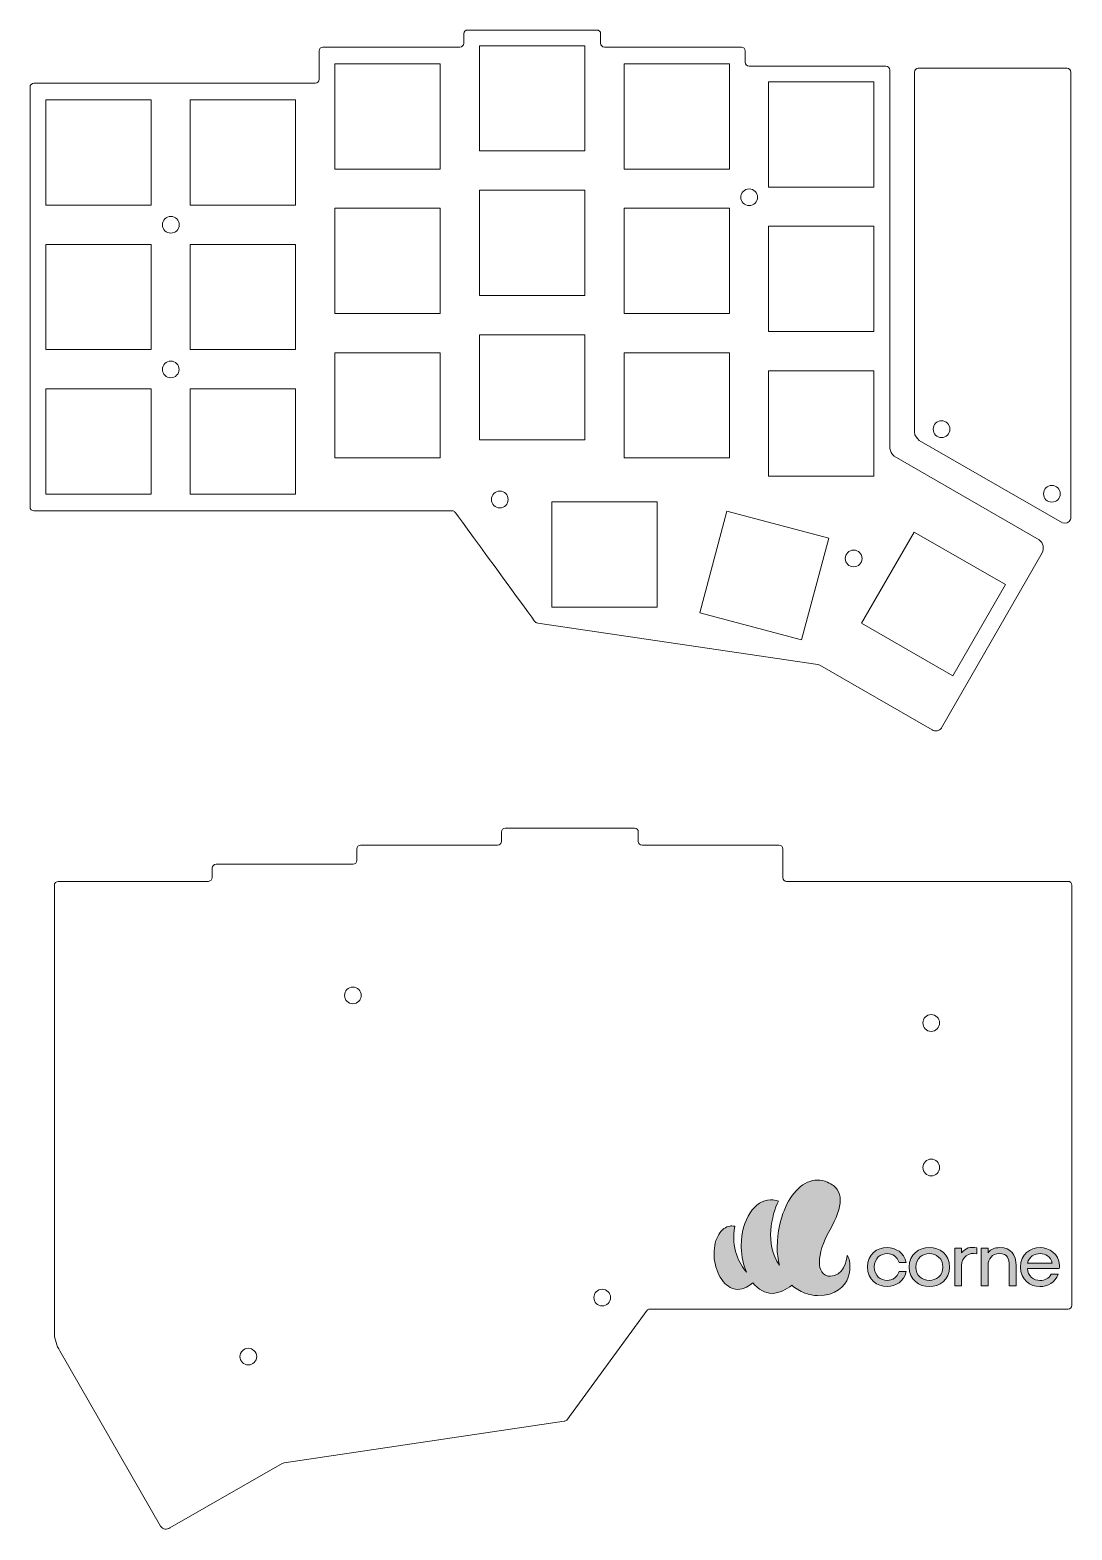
# Model space of a CAD drawing. Header units: inches. Extents: x -144 to 144, y -101 to 100.
# Drawn here: x 6.6 to 143.6, y -99.9 to 97.4 of the extents above; entities that cross this region are included whole.
import ezdxf

# ---------------------------------------------------------------- set-up
doc = ezdxf.new("R2010")
doc.units = ezdxf.units.IN
doc.header["$MEASUREMENT"] = 0
doc.layers.add('_U+5207_U+65AD_U+30D1_U+30B9', color=7, linetype='Continuous')
doc.layers.add('_U+5F6B_U+523B_U+30D1_U+30B9', color=7, linetype='Continuous')

# ---------------------------------------------------------------- blocks, each defined once
blk = doc.blocks.new('block 3')
at = {"layer": '_U+5F6B_U+523B_U+30D1_U+30B9', "true_color": 0xffffff}
h = blk.add_hatch(color=7, dxfattribs=at)
h.dxf.hatch_style = 2
edge = h.paths.add_edge_path()
edge.add_spline(control_points=[(121.76, -65.94), (121.52, -67.25), (120.4, -67.89), (119.28, -67.9), (117.99, -67.92), (116.69, -67.06), (116.69, -65.34), (116.69, -63.63), (117.97, -62.79), (119.26, -62.79), (120.39, -62.79), (121.52, -63.44), (121.76, -64.76), (121.76, -64.76), (120.84, -64.76), (120.84, -64.76), (120.62, -63.97), (119.95, -63.59), (119.27, -63.59), (118.44, -63.59), (117.59, -64.16), (117.59, -65.34), (117.59, -66.53), (118.43, -67.11), (119.28, -67.11), (119.96, -67.11), (120.62, -66.72), (120.84, -65.94), (120.84, -65.94), (121.76, -65.94), (121.76, -65.94)], knot_values=[0, 0, 0, 0, 1, 1, 1, 2, 2, 2, 3, 3, 3, 4, 4, 4, 5, 5, 5, 6, 6, 6, 7, 7, 7, 8, 8, 8, 9, 9, 9, 10, 10, 10, 10], degree=3, periodic=1)
h = blk.add_hatch(color=7, dxfattribs=at)
h.dxf.hatch_style = 2
edge = h.paths.add_edge_path()
edge.add_spline(control_points=[(124.81, -67.92), (123.48, -67.92), (122.16, -67.05), (122.16, -65.35), (122.16, -63.64), (123.49, -62.79), (124.84, -62.79), (126.17, -62.79), (127.49, -63.65), (127.49, -65.35), (127.49, -67.06), (126.16, -67.92), (124.81, -67.92)], knot_values=[0, 0, 0, 0, 1, 1, 1, 2, 2, 2, 3, 3, 3, 4, 4, 4, 4], degree=3, periodic=1)
edge = h.paths.add_edge_path()
edge.add_spline(control_points=[(124.81, -67.11), (125.71, -67.12), (126.6, -66.52), (126.6, -65.35), (126.6, -64.18), (125.72, -63.59), (124.84, -63.59), (123.94, -63.59), (123.05, -64.17), (123.05, -65.35), (123.05, -66.52), (123.93, -67.1), (124.81, -67.11)], knot_values=[0, 0, 0, 0, 1, 1, 1, 2, 2, 2, 3, 3, 3, 4, 4, 4, 4], degree=3, periodic=1)
h = blk.add_hatch(color=7, dxfattribs=at)
h.dxf.hatch_style = 2
edge = h.paths.add_edge_path()
edge.add_spline(control_points=[(129.07, -62.88), (129.07, -62.88), (129.07, -63.48), (129.07, -63.48), (129.55, -62.82), (130.27, -62.66), (131.06, -62.84), (131.06, -62.84), (131.06, -63.63), (131.06, -63.63), (130.04, -63.33), (129.07, -64.07), (129.07, -65.14), (129.07, -65.14), (129.07, -67.82), (129.07, -67.82), (129.07, -67.82), (128.18, -67.82), (128.18, -67.82), (128.18, -67.82), (128.18, -62.88), (128.18, -62.88), (128.18, -62.88), (129.07, -62.88), (129.07, -62.88)], knot_values=[0, 0, 0, 0, 1, 1, 1, 2, 2, 2, 3, 3, 3, 4, 4, 4, 5, 5, 5, 6, 6, 6, 7, 7, 7, 8, 8, 8, 8], degree=3, periodic=1)
h = blk.add_hatch(color=7, dxfattribs=at)
h.dxf.hatch_style = 2
edge = h.paths.add_edge_path()
edge.add_spline(control_points=[(132.55, -62.87), (132.55, -62.87), (132.55, -63.48), (132.55, -63.48), (132.92, -62.95), (133.44, -62.8), (134.07, -62.8), (135.58, -62.8), (136.22, -63.74), (136.22, -65.16), (136.22, -65.16), (136.22, -67.82), (136.22, -67.82), (136.22, -67.82), (135.33, -67.82), (135.33, -67.82), (135.33, -67.82), (135.33, -65.17), (135.33, -65.17), (135.33, -64.24), (135.09, -63.61), (134.04, -63.59), (133.08, -63.58), (132.55, -64.26), (132.55, -65.13), (132.55, -65.13), (132.55, -67.82), (132.55, -67.82), (132.55, -67.82), (131.65, -67.82), (131.65, -67.82), (131.65, -67.82), (131.65, -62.87), (131.65, -62.87), (131.65, -62.87), (132.55, -62.87), (132.55, -62.87)], knot_values=[0, 0, 0, 0, 1, 1, 1, 2, 2, 2, 3, 3, 3, 4, 4, 4, 5, 5, 5, 6, 6, 6, 7, 7, 7, 8, 8, 8, 9, 9, 9, 10, 10, 10, 11, 11, 11, 12, 12, 12, 12], degree=3, periodic=1)
h = blk.add_hatch(color=7, dxfattribs=at)
h.dxf.hatch_style = 2
edge = h.paths.add_edge_path()
edge.add_spline(control_points=[(141.9, -65.56), (141.9, -65.56), (137.71, -65.56), (137.71, -65.56), (137.71, -66.53), (138.63, -67.12), (139.37, -67.12), (139.99, -67.12), (140.55, -66.85), (140.85, -66.3), (140.85, -66.3), (141.77, -66.3), (141.77, -66.3), (141.4, -67.38), (140.38, -67.92), (139.36, -67.92), (138.09, -67.92), (136.81, -67.05), (136.81, -65.35), (136.81, -63.65), (138.07, -62.8), (139.38, -62.8), (140.61, -62.8), (141.81, -63.58), (141.92, -65.13), (141.93, -65.28), (141.92, -65.44), (141.9, -65.56)], knot_values=[0, 0, 0, 0, 1, 1, 1, 2, 2, 2, 3, 3, 3, 4, 4, 4, 5, 5, 5, 6, 6, 6, 7, 7, 7, 8, 8, 8, 9, 9, 9, 9], degree=3, periodic=1)
edge = h.paths.add_edge_path()
edge.add_spline(control_points=[(140.97, -64.82), (140.8, -63.93), (140.09, -63.59), (139.38, -63.59), (138.66, -63.59), (137.93, -63.94), (137.74, -64.82), (137.74, -64.82), (140.97, -64.82), (140.97, -64.82)], knot_values=[0, 0, 0, 0, 1, 1, 1, 2, 2, 2, 3, 3, 3, 3], degree=3, periodic=1)
at = {"layer": '_U+5F6B_U+523B_U+30D1_U+30B9', "lineweight": 0}
for points, knots in [([(121.76, -65.94), (121.52, -67.25), (120.4, -67.89), (119.28, -67.9), (117.99, -67.92), (116.69, -67.06), (116.69, -65.34), (116.69, -63.63), (117.97, -62.79), (119.26, -62.79), (120.39, -62.79), (121.52, -63.44), (121.76, -64.76), (121.76, -64.76), (120.84, -64.76), (120.84, -64.76), (120.62, -63.97), (119.95, -63.59), (119.27, -63.59), (118.44, -63.59), (117.59, -64.16), (117.59, -65.34), (117.59, -66.53), (118.43, -67.11), (119.28, -67.11), (119.96, -67.11), (120.62, -66.72), (120.84, -65.94), (120.84, -65.94), (121.76, -65.94), (121.76, -65.94)], [0, 0, 0, 0, 1, 1, 1, 2, 2, 2, 3, 3, 3, 4, 4, 4, 5, 5, 5, 6, 6, 6, 7, 7, 7, 8, 8, 8, 9, 9, 9, 10, 10, 10, 10]), ([(124.81, -67.92), (123.48, -67.92), (122.16, -67.05), (122.16, -65.35), (122.16, -63.64), (123.49, -62.79), (124.84, -62.79), (126.17, -62.79), (127.49, -63.65), (127.49, -65.35), (127.49, -67.06), (126.16, -67.92), (124.81, -67.92)], [0, 0, 0, 0, 1, 1, 1, 2, 2, 2, 3, 3, 3, 4, 4, 4, 4]), ([(129.07, -62.88), (129.07, -62.88), (129.07, -63.48), (129.07, -63.48), (129.55, -62.82), (130.27, -62.66), (131.06, -62.84), (131.06, -62.84), (131.06, -63.63), (131.06, -63.63), (130.04, -63.33), (129.07, -64.07), (129.07, -65.14), (129.07, -65.14), (129.07, -67.82), (129.07, -67.82), (129.07, -67.82), (128.18, -67.82), (128.18, -67.82), (128.18, -67.82), (128.18, -62.88), (128.18, -62.88), (128.18, -62.88), (129.07, -62.88), (129.07, -62.88)], [0, 0, 0, 0, 1, 1, 1, 2, 2, 2, 3, 3, 3, 4, 4, 4, 5, 5, 5, 6, 6, 6, 7, 7, 7, 8, 8, 8, 8]), ([(132.55, -62.87), (132.55, -62.87), (132.55, -63.48), (132.55, -63.48), (132.92, -62.95), (133.44, -62.8), (134.07, -62.8), (135.58, -62.8), (136.22, -63.74), (136.22, -65.16), (136.22, -65.16), (136.22, -67.82), (136.22, -67.82), (136.22, -67.82), (135.33, -67.82), (135.33, -67.82), (135.33, -67.82), (135.33, -65.17), (135.33, -65.17), (135.33, -64.24), (135.09, -63.61), (134.04, -63.59), (133.08, -63.58), (132.55, -64.26), (132.55, -65.13), (132.55, -65.13), (132.55, -67.82), (132.55, -67.82), (132.55, -67.82), (131.65, -67.82), (131.65, -67.82), (131.65, -67.82), (131.65, -62.87), (131.65, -62.87), (131.65, -62.87), (132.55, -62.87), (132.55, -62.87)], [0, 0, 0, 0, 1, 1, 1, 2, 2, 2, 3, 3, 3, 4, 4, 4, 5, 5, 5, 6, 6, 6, 7, 7, 7, 8, 8, 8, 9, 9, 9, 10, 10, 10, 11, 11, 11, 12, 12, 12, 12]), ([(141.9, -65.56), (141.9, -65.56), (137.71, -65.56), (137.71, -65.56), (137.71, -66.53), (138.63, -67.12), (139.37, -67.12), (139.99, -67.12), (140.55, -66.85), (140.85, -66.3), (140.85, -66.3), (141.77, -66.3), (141.77, -66.3), (141.4, -67.38), (140.38, -67.92), (139.36, -67.92), (138.09, -67.92), (136.81, -67.05), (136.81, -65.35), (136.81, -63.65), (138.07, -62.8), (139.38, -62.8), (140.61, -62.8), (141.81, -63.58), (141.92, -65.13), (141.93, -65.28), (141.92, -65.44), (141.9, -65.56)], [0, 0, 0, 0, 1, 1, 1, 2, 2, 2, 3, 3, 3, 4, 4, 4, 5, 5, 5, 6, 6, 6, 7, 7, 7, 8, 8, 8, 9, 9, 9, 9]), ([(124.81, -67.11), (125.71, -67.12), (126.6, -66.52), (126.6, -65.35), (126.6, -64.18), (125.72, -63.59), (124.84, -63.59), (123.94, -63.59), (123.05, -64.17), (123.05, -65.35), (123.05, -66.52), (123.93, -67.1), (124.81, -67.11)], [0, 0, 0, 0, 1, 1, 1, 2, 2, 2, 3, 3, 3, 4, 4, 4, 4]), ([(140.97, -64.82), (140.8, -63.93), (140.09, -63.59), (139.38, -63.59), (138.66, -63.59), (137.93, -63.94), (137.74, -64.82), (137.74, -64.82), (140.97, -64.82), (140.97, -64.82)], [0, 0, 0, 0, 1, 1, 1, 2, 2, 2, 3, 3, 3, 3])]:
    blk.add_open_spline(points, degree=3, knots=knots, dxfattribs=at)
blk = doc.blocks.new('block 11')
at = {"layer": '_U+5207_U+65AD_U+30D1_U+30B9', "color": 1, "lineweight": 9, "true_color": 0xff0000}
blk.add_open_spline([(62.47, 33.95), (62.38, 34.04), (62.25, 34.1), (62.12, 34.1), (62.12, 34.1), (26.11, 34.1), (26.11, 34.1), (26.11, 34.1), (24.11, 34.1), (24.11, 34.1), (24.11, 34.1), (7.11, 34.1), (7.11, 34.1), (6.84, 34.1), (6.61, 34.32), (6.61, 34.6), (6.61, 34.6), (6.61, 89.85), (6.61, 89.85), (6.61, 90.13), (6.84, 90.35), (7.11, 90.35), (7.11, 90.35), (24.11, 90.35), (24.11, 90.35), (24.11, 90.35), (26.11, 90.35), (26.11, 90.35), (26.11, 90.35), (44.11, 90.35), (44.11, 90.35), (44.39, 90.35), (44.61, 90.58), (44.61, 90.85), (44.61, 90.85), (44.61, 94.6), (44.61, 94.6), (44.61, 94.88), (44.84, 95.1), (45.11, 95.1), (45.11, 95.1), (63.12, 95.1), (63.12, 95.1), (63.39, 95.1), (63.62, 95.33), (63.62, 95.6), (63.62, 95.6), (63.62, 96.85), (63.62, 96.85), (63.62, 97.13), (63.84, 97.35), (64.12, 97.35), (64.12, 97.35), (81.12, 97.35), (81.12, 97.35), (81.39, 97.35), (81.62, 97.13), (81.62, 96.85), (81.62, 96.85), (81.62, 95.6), (81.62, 95.6), (81.62, 95.33), (81.84, 95.1), (82.12, 95.1), (82.12, 95.1), (100.12, 95.1), (100.12, 95.1), (100.39, 95.1), (100.62, 94.88), (100.62, 94.6), (100.62, 94.6), (100.62, 93.1), (100.62, 93.1), (100.62, 92.83), (100.84, 92.6), (101.12, 92.6), (101.12, 92.6), (119.12, 92.6), (119.12, 92.6), (119.4, 92.6), (119.62, 92.38), (119.62, 92.1), (119.62, 92.1), (119.62, 90.87), (119.62, 90.87), (119.62, 90.87), (119.62, 74.61), (119.62, 74.61), (119.62, 74.61), (119.62, 42.31), (119.62, 42.31), (119.7, 41.93), (119.9, 41.58), (120.2, 41.32), (120.2, 41.32), (139.27, 30.29), (139.27, 30.29), (139.8, 29.89), (139.96, 29.17), (139.66, 28.59), (139.66, 28.59), (126.42, 5.55), (126.42, 5.55), (126.42, 5.54), (126.41, 5.53), (126.41, 5.52), (126.13, 5.13), (125.58, 5.04), (125.19, 5.32), (125.19, 5.32), (110.44, 13.8), (110.44, 13.8), (110.35, 13.84), (110.26, 13.86), (110.16, 13.88), (110.16, 13.88), (73.37, 19.35), (73.37, 19.35), (73.24, 19.36), (73.12, 19.41), (73.02, 19.5), (73.02, 19.5), (62.47, 33.96), (62.47, 33.95)], degree=3, knots=[0, 0, 0, 0, 1, 1, 1, 2, 2, 2, 3, 3, 3, 4, 4, 4, 5, 5, 5, 6, 6, 6, 7, 7, 7, 8, 8, 8, 9, 9, 9, 10, 10, 10, 11, 11, 11, 12, 12, 12, 13, 13, 13, 14, 14, 14, 15, 15, 15, 16, 16, 16, 17, 17, 17, 18, 18, 18, 19, 19, 19, 20, 20, 20, 21, 21, 21, 22, 22, 22, 23, 23, 23, 24, 24, 24, 25, 25, 25, 26, 26, 26, 27, 27, 27, 28, 28, 28, 29, 29, 29, 30, 30, 30, 31, 31, 31, 32, 32, 32, 33, 33, 33, 34, 34, 34, 35, 35, 35, 36, 36, 36, 37, 37, 37, 38, 38, 38, 39, 39, 39, 40, 40, 40, 41, 41, 41, 41], dxfattribs=at)
blk = doc.blocks.new('block 12')
at = {"layer": '_U+5207_U+65AD_U+30D1_U+30B9', "color": 1, "lineweight": 9, "true_color": 0xff0000}
blk.add_open_spline([(100.04, 75.35), (100.04, 75.96), (100.53, 76.45), (101.14, 76.45), (101.75, 76.45), (102.24, 75.96), (102.24, 75.35), (102.24, 74.74), (101.75, 74.25), (101.14, 74.25), (100.53, 74.25), (100.04, 74.74), (100.04, 75.35), (100.04, 75.35), (100.04, 75.35), (100.04, 75.35)], degree=3, knots=[0, 0, 0, 0, 1, 1, 1, 2, 2, 2, 3, 3, 3, 4, 4, 4, 5, 5, 5, 5], dxfattribs=at)
blk = doc.blocks.new('block 13')
at = {"layer": '_U+5207_U+65AD_U+30D1_U+30B9', "color": 1, "lineweight": 9, "true_color": 0xff0000}
blk.add_open_spline([(24.02, 71.73), (24.02, 72.34), (24.51, 72.83), (25.12, 72.83), (25.72, 72.83), (26.22, 72.34), (26.22, 71.73), (26.22, 71.12), (25.72, 70.63), (25.12, 70.63), (24.51, 70.63), (24.02, 71.12), (24.02, 71.73), (24.02, 71.73), (24.02, 71.73), (24.02, 71.73)], degree=3, knots=[0, 0, 0, 0, 1, 1, 1, 2, 2, 2, 3, 3, 3, 4, 4, 4, 5, 5, 5, 5], dxfattribs=at)
blk = doc.blocks.new('block 14')
at = {"layer": '_U+5207_U+65AD_U+30D1_U+30B9', "color": 1, "lineweight": 9, "true_color": 0xff0000}
blk.add_open_spline([(24.01, 52.71), (24.01, 53.32), (24.5, 53.81), (25.11, 53.81), (25.71, 53.81), (26.21, 53.32), (26.21, 52.71), (26.21, 52.11), (25.71, 51.61), (25.11, 51.61), (24.5, 51.61), (24.01, 52.11), (24.01, 52.71), (24.01, 52.71), (24.01, 52.71), (24.01, 52.71)], degree=3, knots=[0, 0, 0, 0, 1, 1, 1, 2, 2, 2, 3, 3, 3, 4, 4, 4, 5, 5, 5, 5], dxfattribs=at)
blk = doc.blocks.new('block 15')
at = {"layer": '_U+5207_U+65AD_U+30D1_U+30B9', "color": 1, "lineweight": 9, "true_color": 0xff0000}
blk.add_open_spline([(113.78, 27.85), (113.78, 28.46), (114.27, 28.95), (114.88, 28.95), (115.49, 28.95), (115.98, 28.46), (115.98, 27.85), (115.98, 27.24), (115.49, 26.75), (114.88, 26.75), (114.27, 26.75), (113.78, 27.24), (113.78, 27.85), (113.78, 27.85), (113.78, 27.85), (113.78, 27.85)], degree=3, knots=[0, 0, 0, 0, 1, 1, 1, 2, 2, 2, 3, 3, 3, 4, 4, 4, 5, 5, 5, 5], dxfattribs=at)
blk = doc.blocks.new('block 16')
at = {"layer": '_U+5207_U+65AD_U+30D1_U+30B9', "color": 1, "lineweight": 9, "true_color": 0xff0000}
blk.add_open_spline([(67.26, 35.6), (67.26, 36.21), (67.75, 36.7), (68.36, 36.7), (68.97, 36.7), (69.46, 36.21), (69.46, 35.6), (69.46, 35), (68.97, 34.5), (68.36, 34.5), (67.75, 34.5), (67.26, 35), (67.26, 35.6), (67.26, 35.6), (67.26, 35.6), (67.26, 35.6)], degree=3, knots=[0, 0, 0, 0, 1, 1, 1, 2, 2, 2, 3, 3, 3, 4, 4, 4, 5, 5, 5, 5], dxfattribs=at)
blk = doc.blocks.new('block 17')
at = {"layer": '_U+5207_U+65AD_U+30D1_U+30B9', "color": 1, "lineweight": 9, "true_color": 0xff0000}
blk.add_lwpolyline([(8.68, 88.16), (8.68, 74.31), (22.53, 74.31), (22.53, 88.16), (8.68, 88.16)], dxfattribs=at)
blk = doc.blocks.new('block 18')
at = {"layer": '_U+5207_U+65AD_U+30D1_U+30B9', "color": 1, "lineweight": 9, "true_color": 0xff0000}
blk.add_lwpolyline([(8.68, 69.16), (8.68, 55.31), (22.53, 55.31), (22.53, 69.16), (8.68, 69.16)], dxfattribs=at)
blk = doc.blocks.new('block 19')
at = {"layer": '_U+5207_U+65AD_U+30D1_U+30B9', "color": 1, "lineweight": 9, "true_color": 0xff0000}
blk.add_lwpolyline([(8.68, 50.16), (8.68, 36.31), (22.53, 36.31), (22.53, 50.16), (8.68, 50.16)], dxfattribs=at)
blk = doc.blocks.new('block 20')
at = {"layer": '_U+5207_U+65AD_U+30D1_U+30B9', "color": 1, "lineweight": 9, "true_color": 0xff0000}
blk.add_lwpolyline([(27.68, 88.16), (27.68, 74.31), (41.53, 74.31), (41.53, 88.16), (27.68, 88.16)], dxfattribs=at)
blk = doc.blocks.new('block 21')
at = {"layer": '_U+5207_U+65AD_U+30D1_U+30B9', "color": 1, "lineweight": 9, "true_color": 0xff0000}
blk.add_lwpolyline([(27.68, 69.16), (27.68, 55.31), (41.53, 55.31), (41.53, 69.16), (27.68, 69.16)], dxfattribs=at)
blk = doc.blocks.new('block 22')
at = {"layer": '_U+5207_U+65AD_U+30D1_U+30B9', "color": 1, "lineweight": 9, "true_color": 0xff0000}
blk.add_lwpolyline([(27.68, 50.16), (27.68, 36.31), (41.53, 36.31), (41.53, 50.16), (27.68, 50.16)], dxfattribs=at)
blk = doc.blocks.new('block 23')
at = {"layer": '_U+5207_U+65AD_U+30D1_U+30B9', "color": 1, "lineweight": 9, "true_color": 0xff0000}
blk.add_lwpolyline([(46.68, 92.91), (46.68, 79.06), (60.54, 79.06), (60.54, 92.91), (46.68, 92.91)], dxfattribs=at)
blk = doc.blocks.new('block 24')
at = {"layer": '_U+5207_U+65AD_U+30D1_U+30B9', "color": 1, "lineweight": 9, "true_color": 0xff0000}
blk.add_lwpolyline([(46.68, 73.91), (46.68, 60.06), (60.54, 60.06), (60.54, 73.91), (46.68, 73.91)], dxfattribs=at)
blk = doc.blocks.new('block 25')
at = {"layer": '_U+5207_U+65AD_U+30D1_U+30B9', "color": 1, "lineweight": 9, "true_color": 0xff0000}
blk.add_lwpolyline([(46.68, 54.91), (46.68, 41.06), (60.54, 41.06), (60.54, 54.91), (46.68, 54.91)], dxfattribs=at)
blk = doc.blocks.new('block 26')
at = {"layer": '_U+5207_U+65AD_U+30D1_U+30B9', "color": 1, "lineweight": 9, "true_color": 0xff0000}
blk.add_lwpolyline([(65.69, 95.29), (65.69, 81.44), (79.54, 81.44), (79.54, 95.29), (65.69, 95.29)], dxfattribs=at)
blk = doc.blocks.new('block 27')
at = {"layer": '_U+5207_U+65AD_U+30D1_U+30B9', "color": 1, "lineweight": 9, "true_color": 0xff0000}
blk.add_lwpolyline([(65.69, 76.29), (65.69, 62.43), (79.54, 62.43), (79.54, 76.29), (65.69, 76.29)], dxfattribs=at)
blk = doc.blocks.new('block 28')
at = {"layer": '_U+5207_U+65AD_U+30D1_U+30B9', "color": 1, "lineweight": 9, "true_color": 0xff0000}
blk.add_lwpolyline([(65.69, 57.28), (65.69, 43.43), (79.54, 43.43), (79.54, 57.28), (65.69, 57.28)], dxfattribs=at)
blk = doc.blocks.new('block 29')
at = {"layer": '_U+5207_U+65AD_U+30D1_U+30B9', "color": 1, "lineweight": 9, "true_color": 0xff0000}
blk.add_lwpolyline([(84.69, 92.91), (84.69, 79.06), (98.54, 79.06), (98.54, 92.91), (84.69, 92.91)], dxfattribs=at)
blk = doc.blocks.new('block 30')
at = {"layer": '_U+5207_U+65AD_U+30D1_U+30B9', "color": 1, "lineweight": 9, "true_color": 0xff0000}
blk.add_lwpolyline([(84.69, 73.91), (84.69, 60.06), (98.54, 60.06), (98.54, 73.91), (84.69, 73.91)], dxfattribs=at)
blk = doc.blocks.new('block 31')
at = {"layer": '_U+5207_U+65AD_U+30D1_U+30B9', "color": 1, "lineweight": 9, "true_color": 0xff0000}
blk.add_lwpolyline([(84.69, 54.91), (84.69, 41.06), (98.54, 41.06), (98.54, 54.91), (84.69, 54.91)], dxfattribs=at)
blk = doc.blocks.new('block 32')
at = {"layer": '_U+5207_U+65AD_U+30D1_U+30B9', "color": 1, "lineweight": 9, "true_color": 0xff0000}
blk.add_lwpolyline([(103.69, 90.54), (103.69, 76.69), (117.54, 76.69), (117.54, 90.54), (103.69, 90.54)], dxfattribs=at)
blk = doc.blocks.new('block 33')
at = {"layer": '_U+5207_U+65AD_U+30D1_U+30B9', "color": 1, "lineweight": 9, "true_color": 0xff0000}
blk.add_lwpolyline([(103.69, 71.53), (103.69, 57.68), (117.54, 57.68), (117.54, 71.53), (103.69, 71.53)], dxfattribs=at)
blk = doc.blocks.new('block 34')
at = {"layer": '_U+5207_U+65AD_U+30D1_U+30B9', "color": 1, "lineweight": 9, "true_color": 0xff0000}
blk.add_lwpolyline([(103.69, 52.53), (103.69, 38.68), (117.54, 38.68), (117.54, 52.53), (103.69, 52.53)], dxfattribs=at)
blk = doc.blocks.new('block 35')
at = {"layer": '_U+5207_U+65AD_U+30D1_U+30B9', "color": 1, "lineweight": 9, "true_color": 0xff0000}
blk.add_lwpolyline([(75.19, 35.28), (75.19, 21.43), (89.04, 21.43), (89.04, 35.28), (75.19, 35.28)], dxfattribs=at)
blk = doc.blocks.new('block 36')
at = {"layer": '_U+5207_U+65AD_U+30D1_U+30B9', "color": 1, "lineweight": 9, "true_color": 0xff0000}
blk.add_lwpolyline([(98.22, 34.08), (94.64, 20.7), (108.03, 17.13), (111.6, 30.51), (98.22, 34.08)], dxfattribs=at)
blk = doc.blocks.new('block 37')
at = {"layer": '_U+5207_U+65AD_U+30D1_U+30B9', "color": 1, "lineweight": 9, "true_color": 0xff0000}
blk.add_lwpolyline([(122.83, 31.32), (115.91, 19.32), (127.91, 12.4), (134.83, 24.4), (122.83, 31.32)], dxfattribs=at)
blk = doc.blocks.new('block 10')
at = {"layer": '_U+5207_U+65AD_U+30D1_U+30B9'}
for name in ['block 11', 'block 26', 'block 23', 'block 29', 'block 32', 'block 17', 'block 20', 'block 27', 'block 12', 'block 24', 'block 30', 'block 13', 'block 33', 'block 18', 'block 21', 'block 28', 'block 14', 'block 25', 'block 31', 'block 34', 'block 19', 'block 22', 'block 16', 'block 35', 'block 36', 'block 37', 'block 15']:
    blk.add_blockref(name, (0, 0), dxfattribs=at)
blk = doc.blocks.new('block 38')
at = {"layer": '_U+5207_U+65AD_U+30D1_U+30B9', "color": 1, "lineweight": 9, "true_color": 0xff0000}
blk.add_open_spline([(87.72, -71.02), (87.81, -70.93), (87.94, -70.88), (88.07, -70.88), (88.07, -70.88), (124.07, -70.88), (124.07, -70.88), (124.07, -70.88), (126.07, -70.88), (126.07, -70.88), (126.07, -70.88), (143.07, -70.88), (143.07, -70.88), (143.35, -70.88), (143.57, -70.65), (143.57, -70.38), (143.57, -70.38), (143.57, -15.12), (143.57, -15.12), (143.57, -14.85), (143.35, -14.62), (143.07, -14.62), (143.07, -14.62), (126.07, -14.62), (126.07, -14.62), (126.07, -14.62), (124.07, -14.62), (124.07, -14.62), (124.07, -14.62), (106.07, -14.62), (106.07, -14.62), (105.8, -14.62), (105.57, -14.4), (105.57, -14.12), (105.57, -14.12), (105.57, -10.37), (105.57, -10.37), (105.57, -10.09), (105.35, -9.87), (105.07, -9.87), (105.07, -9.87), (87.07, -9.87), (87.07, -9.87), (86.79, -9.87), (86.57, -9.65), (86.57, -9.37), (86.57, -9.37), (86.57, -8.12), (86.57, -8.12), (86.57, -7.84), (86.35, -7.62), (86.07, -7.62), (86.07, -7.62), (69.07, -7.62), (69.07, -7.62), (68.79, -7.62), (68.57, -7.84), (68.57, -8.12), (68.57, -8.12), (68.57, -9.37), (68.57, -9.37), (68.57, -9.65), (68.34, -9.87), (68.07, -9.87), (68.07, -9.87), (50.07, -9.87), (50.07, -9.87), (49.79, -9.87), (49.57, -10.09), (49.57, -10.37), (49.57, -10.37), (49.57, -11.87), (49.57, -11.87), (49.57, -12.15), (49.34, -12.37), (49.07, -12.37), (49.07, -12.37), (31.07, -12.37), (31.07, -12.37), (30.79, -12.37), (30.57, -12.6), (30.57, -12.87), (30.57, -12.87), (30.57, -14.11), (30.57, -14.11), (30.54, -14.37), (30.33, -14.59), (30.07, -14.63), (30.07, -14.63), (10.31, -14.63), (10.31, -14.63), (10.04, -14.63), (9.81, -14.85), (9.81, -15.13), (9.81, -15.13), (9.81, -74.09), (9.81, -74.09), (9.86, -74.9), (10.1, -75.69), (10.53, -76.39), (10.53, -76.39), (23.77, -99.43), (23.77, -99.43), (23.77, -99.43), (23.78, -99.44), (23.78, -99.45), (24.06, -99.84), (24.6, -99.94), (25, -99.66), (25, -99.66), (39.75, -91.17), (39.75, -91.17), (39.84, -91.14), (39.93, -91.11), (40.03, -91.1), (40.03, -91.1), (76.82, -85.63), (76.82, -85.63), (76.95, -85.61), (77.07, -85.56), (77.17, -85.48), (77.17, -85.48), (87.72, -71.02), (87.72, -71.02)], degree=3, knots=[0, 0, 0, 0, 1, 1, 1, 2, 2, 2, 3, 3, 3, 4, 4, 4, 5, 5, 5, 6, 6, 6, 7, 7, 7, 8, 8, 8, 9, 9, 9, 10, 10, 10, 11, 11, 11, 12, 12, 12, 13, 13, 13, 14, 14, 14, 15, 15, 15, 16, 16, 16, 17, 17, 17, 18, 18, 18, 19, 19, 19, 20, 20, 20, 21, 21, 21, 22, 22, 22, 23, 23, 23, 24, 24, 24, 25, 25, 25, 26, 26, 26, 27, 27, 27, 28, 28, 28, 29, 29, 29, 30, 30, 30, 31, 31, 31, 32, 32, 32, 33, 33, 33, 34, 34, 34, 35, 35, 35, 36, 36, 36, 37, 37, 37, 38, 38, 38, 39, 39, 39, 40, 40, 40, 41, 41, 41, 41], dxfattribs=at)
blk = doc.blocks.new('block 39')
at = {"layer": '_U+5207_U+65AD_U+30D1_U+30B9', "color": 1, "lineweight": 9, "true_color": 0xff0000}
blk.add_open_spline([(82.93, -69.37), (82.93, -68.76), (82.43, -68.27), (81.83, -68.27), (81.22, -68.27), (80.73, -68.76), (80.73, -69.37), (80.73, -69.98), (81.22, -70.47), (81.83, -70.47), (82.43, -70.47), (82.93, -69.98), (82.93, -69.37), (82.93, -69.37), (82.93, -69.37), (82.93, -69.37)], degree=3, knots=[0, 0, 0, 0, 1, 1, 1, 2, 2, 2, 3, 3, 3, 4, 4, 4, 5, 5, 5, 5], dxfattribs=at)
blk = doc.blocks.new('block 40')
at = {"layer": '_U+5207_U+65AD_U+30D1_U+30B9', "color": 1, "lineweight": 9, "true_color": 0xff0000}
blk.add_open_spline([(50.15, -29.62), (50.15, -29.02), (49.66, -28.52), (49.05, -28.52), (48.44, -28.52), (47.95, -29.02), (47.95, -29.62), (47.95, -30.23), (48.44, -30.72), (49.05, -30.72), (49.66, -30.72), (50.15, -30.23), (50.15, -29.62), (50.15, -29.62), (50.15, -29.62), (50.15, -29.62)], degree=3, knots=[0, 0, 0, 0, 1, 1, 1, 2, 2, 2, 3, 3, 3, 4, 4, 4, 5, 5, 5, 5], dxfattribs=at)
blk = doc.blocks.new('block 41')
at = {"layer": '_U+5207_U+65AD_U+30D1_U+30B9', "color": 1, "lineweight": 9, "true_color": 0xff0000}
blk.add_open_spline([(126.17, -33.25), (126.17, -32.64), (125.68, -32.15), (125.07, -32.15), (124.46, -32.15), (123.97, -32.64), (123.97, -33.25), (123.97, -33.85), (124.46, -34.35), (125.07, -34.35), (125.68, -34.35), (126.17, -33.85), (126.17, -33.25), (126.17, -33.25), (126.17, -33.25), (126.17, -33.25)], degree=3, knots=[0, 0, 0, 0, 1, 1, 1, 2, 2, 2, 3, 3, 3, 4, 4, 4, 5, 5, 5, 5], dxfattribs=at)
blk = doc.blocks.new('block 42')
at = {"layer": '_U+5207_U+65AD_U+30D1_U+30B9', "color": 1, "lineweight": 9, "true_color": 0xff0000}
blk.add_open_spline([(126.18, -52.26), (126.18, -51.65), (125.69, -51.16), (125.08, -51.16), (124.47, -51.16), (123.98, -51.65), (123.98, -52.26), (123.98, -52.87), (124.47, -53.36), (125.08, -53.36), (125.69, -53.36), (126.18, -52.87), (126.18, -52.26), (126.18, -52.26), (126.18, -52.26), (126.18, -52.26)], degree=3, knots=[0, 0, 0, 0, 1, 1, 1, 2, 2, 2, 3, 3, 3, 4, 4, 4, 5, 5, 5, 5], dxfattribs=at)
blk = doc.blocks.new('block 43')
at = {"layer": '_U+5207_U+65AD_U+30D1_U+30B9', "color": 1, "lineweight": 9, "true_color": 0xff0000}
blk.add_open_spline([(36.41, -77.13), (36.41, -76.52), (35.91, -76.03), (35.31, -76.03), (34.7, -76.03), (34.21, -76.52), (34.21, -77.13), (34.21, -77.73), (34.7, -78.23), (35.31, -78.23), (35.91, -78.23), (36.41, -77.73), (36.41, -77.13), (36.41, -77.13), (36.41, -77.13), (36.41, -77.13)], degree=3, knots=[0, 0, 0, 0, 1, 1, 1, 2, 2, 2, 3, 3, 3, 4, 4, 4, 5, 5, 5, 5], dxfattribs=at)
blk = doc.blocks.new('block 73')
at = {"layer": '_U+5207_U+65AD_U+30D1_U+30B9', "color": 1, "lineweight": 9, "true_color": 0xff0000}
blk.add_open_spline([(122.86, 91.82), (122.86, 91.82), (122.86, 44.46), (122.86, 44.46), (122.92, 43.94), (123.15, 43.68), (123.5, 43.38), (123.5, 43.38), (142.33, 32.53), (142.33, 32.53), (142.74, 32.36), (143.21, 32.55), (143.38, 32.95), (143.4, 33.01), (143.42, 33.07), (143.43, 33.14), (143.43, 33.14), (143.43, 91.81), (143.43, 91.81), (143.43, 92.09), (143.2, 92.31), (142.93, 92.31), (142.93, 92.31), (123.36, 92.32), (123.36, 92.32), (123.08, 92.32), (122.86, 92.1), (122.86, 91.82)], degree=3, knots=[0, 0, 0, 0, 1, 1, 1, 2, 2, 2, 3, 3, 3, 4, 4, 4, 5, 5, 5, 6, 6, 6, 7, 7, 7, 8, 8, 8, 9, 9, 9, 9], dxfattribs=at)
blk = doc.blocks.new('block 74')
at = {"layer": '_U+5207_U+65AD_U+30D1_U+30B9', "color": 1, "lineweight": 9, "true_color": 0xff0000}
blk.add_open_spline([(125.33, 44.85), (125.33, 45.46), (125.83, 45.95), (126.43, 45.95), (127.04, 45.95), (127.53, 45.46), (127.53, 44.85), (127.53, 44.24), (127.04, 43.75), (126.43, 43.75), (125.83, 43.75), (125.33, 44.24), (125.33, 44.85), (125.33, 44.85), (125.33, 44.85), (125.33, 44.85)], degree=3, knots=[0, 0, 0, 0, 1, 1, 1, 2, 2, 2, 3, 3, 3, 4, 4, 4, 5, 5, 5, 5], dxfattribs=at)
blk = doc.blocks.new('block 75')
at = {"layer": '_U+5207_U+65AD_U+30D1_U+30B9', "color": 1, "lineweight": 9, "true_color": 0xff0000}
blk.add_open_spline([(139.83, 36.35), (139.83, 36.95), (140.33, 37.45), (140.93, 37.45), (141.54, 37.45), (142.03, 36.95), (142.03, 36.35), (142.03, 35.74), (141.54, 35.25), (140.93, 35.25), (140.33, 35.25), (139.83, 35.74), (139.83, 36.35), (139.83, 36.35), (139.83, 36.35), (139.83, 36.35)], degree=3, knots=[0, 0, 0, 0, 1, 1, 1, 2, 2, 2, 3, 3, 3, 4, 4, 4, 5, 5, 5, 5], dxfattribs=at)
blk = doc.blocks.new('block 72')
at = {"layer": '_U+5207_U+65AD_U+30D1_U+30B9'}
for name in ['block 73', 'block 74', 'block 75']:
    blk.add_blockref(name, (0, 0), dxfattribs=at)

msp = doc.modelspace()

# ---------------------------------------------------------------- hatches: boundary and pattern name
at = {"layer": '_U+5F6B_U+523B_U+30D1_U+30B9', "true_color": 0xffffff}
h = msp.add_hatch(color=7, dxfattribs=at)
h.dxf.hatch_style = 2
edge = h.paths.add_edge_path()
edge.add_spline(control_points=[(114.02, -63.81), (114.04, -64.49), (113.41, -66.57), (111.83, -66.57), (111.37, -66.57), (110.94, -66.36), (110.7, -65.99), (110.46, -65.63), (110.37, -65.19), (110.37, -64.68), (110.37, -63.58), (110.81, -62.15), (111.73, -60.52), (112.63, -58.94), (113.12, -57.56), (113.11, -56.54), (113.11, -55.99), (112.99, -55.55), (112.73, -55.17), (112.47, -54.8), (112.07, -54.46), (111.44, -54.2), (110.99, -54), (110.55, -53.91), (110.13, -53.91), (109.23, -53.91), (108.37, -54.32), (107.61, -55.03), (106.84, -55.75), (106.18, -56.78), (105.72, -57.94), (105.36, -58.86), (104.82, -60.77), (104.82, -62.74), (104.82, -63.54), (104.91, -64.34), (105.12, -65.1), (103.11, -62.27), (104.13, -58.46), (104.98, -56.7), (104.66, -56.57), (104.33, -56.5), (103.99, -56.5), (103.97, -56.5), (103.95, -56.5), (103.94, -56.51), (102.93, -56.53), (101.99, -57.14), (101.27, -58.23), (100.55, -59.31), (100.1, -60.84), (100.1, -62.53), (100.1, -62.6), (100.1, -62.67), (100.1, -62.75), (100.12, -63.97), (100.39, -65.1), (100.81, -66.04), (99.81, -64.9), (98.74, -62.89), (99.26, -59.99), (99.13, -59.96), (99, -59.94), (98.87, -59.94), (98.87, -59.94), (98.86, -59.94), (98.86, -59.94), (98.78, -59.94), (98.71, -59.95), (98.63, -59.96), (98.05, -60.04), (97.54, -60.42), (97.15, -61.06), (96.76, -61.7), (96.52, -62.59), (96.52, -63.58), (96.52, -63.88), (96.54, -64.18), (96.58, -64.49), (96.74, -65.61), (97.18, -66.59), (97.74, -67.26), (98.3, -67.93), (98.96, -68.29), (99.58, -68.29), (100.46, -68.29), (101.2, -67.78), (101.63, -67.42), (102.35, -68.31), (103.24, -68.81), (104.16, -68.81), (105.1, -68.81), (106.07, -68.26), (106.74, -67.75), (107.21, -68.15), (107.77, -68.5), (108.46, -68.77), (109.05, -69), (109.6, -69.1), (110.12, -69.1), (115.07, -69.1), (114.63, -64.47), (114.02, -63.81)], knot_values=[0, 0, 0, 0, 1, 1, 1, 2, 2, 2, 3, 3, 3, 4, 4, 4, 5, 5, 5, 6, 6, 6, 7, 7, 7, 8, 8, 8, 9, 9, 9, 10, 10, 10, 11, 11, 11, 12, 12, 12, 13, 13, 13, 14, 14, 14, 15, 15, 15, 16, 16, 16, 17, 17, 17, 18, 18, 18, 19, 19, 19, 20, 20, 20, 21, 21, 21, 22, 22, 22, 23, 23, 23, 24, 24, 24, 25, 25, 25, 26, 26, 26, 27, 27, 27, 28, 28, 28, 29, 29, 29, 30, 30, 30, 31, 31, 31, 32, 32, 32, 33, 33, 33, 34, 34, 34, 34], degree=3, periodic=1)

# ---------------------------------------------------------------- linework, layer by layer
at = {"layer": '_U+5F6B_U+523B_U+30D1_U+30B9', "lineweight": 0}
msp.add_open_spline([(114.02, -63.81), (114.04, -64.49), (113.41, -66.57), (111.83, -66.57), (111.37, -66.57), (110.94, -66.36), (110.7, -65.99), (110.46, -65.63), (110.37, -65.19), (110.37, -64.68), (110.37, -63.58), (110.81, -62.15), (111.73, -60.52), (112.63, -58.94), (113.12, -57.56), (113.11, -56.54), (113.11, -55.99), (112.99, -55.55), (112.73, -55.17), (112.47, -54.8), (112.07, -54.46), (111.44, -54.2), (110.99, -54), (110.55, -53.91), (110.13, -53.91), (109.23, -53.91), (108.37, -54.32), (107.61, -55.03), (106.84, -55.75), (106.18, -56.78), (105.72, -57.94), (105.36, -58.86), (104.82, -60.77), (104.82, -62.74), (104.82, -63.54), (104.91, -64.34), (105.12, -65.1), (103.11, -62.27), (104.13, -58.46), (104.98, -56.7), (104.66, -56.57), (104.33, -56.5), (103.99, -56.5), (103.97, -56.5), (103.95, -56.5), (103.94, -56.51), (102.93, -56.53), (101.99, -57.14), (101.27, -58.23), (100.55, -59.31), (100.1, -60.84), (100.1, -62.53), (100.1, -62.6), (100.1, -62.67), (100.1, -62.75), (100.12, -63.97), (100.39, -65.1), (100.81, -66.04), (99.81, -64.9), (98.74, -62.89), (99.26, -59.99), (99.13, -59.96), (99, -59.94), (98.87, -59.94), (98.87, -59.94), (98.86, -59.94), (98.86, -59.94), (98.78, -59.94), (98.71, -59.95), (98.63, -59.96), (98.05, -60.04), (97.54, -60.42), (97.15, -61.06), (96.76, -61.7), (96.52, -62.59), (96.52, -63.58), (96.52, -63.88), (96.54, -64.18), (96.58, -64.49), (96.74, -65.61), (97.18, -66.59), (97.74, -67.26), (98.3, -67.93), (98.96, -68.29), (99.58, -68.29), (100.46, -68.29), (101.2, -67.78), (101.63, -67.42), (102.35, -68.31), (103.24, -68.81), (104.16, -68.81), (105.1, -68.81), (106.07, -68.26), (106.74, -67.75), (107.21, -68.15), (107.77, -68.5), (108.46, -68.77), (109.05, -69), (109.6, -69.1), (110.12, -69.1), (115.07, -69.1), (114.63, -64.47), (114.02, -63.81)], degree=3, knots=[0, 0, 0, 0, 1, 1, 1, 2, 2, 2, 3, 3, 3, 4, 4, 4, 5, 5, 5, 6, 6, 6, 7, 7, 7, 8, 8, 8, 9, 9, 9, 10, 10, 10, 11, 11, 11, 12, 12, 12, 13, 13, 13, 14, 14, 14, 15, 15, 15, 16, 16, 16, 17, 17, 17, 18, 18, 18, 19, 19, 19, 20, 20, 20, 21, 21, 21, 22, 22, 22, 23, 23, 23, 24, 24, 24, 25, 25, 25, 26, 26, 26, 27, 27, 27, 28, 28, 28, 29, 29, 29, 30, 30, 30, 31, 31, 31, 32, 32, 32, 33, 33, 33, 34, 34, 34, 34], dxfattribs=at)

# ---------------------------------------------------------------- block references
at = {"layer": '_U+5207_U+65AD_U+30D1_U+30B9'}
for name in ['block 10', 'block 72', 'block 38', 'block 40', 'block 41', 'block 42', 'block 39', 'block 43']:
    msp.add_blockref(name, (0, 0), dxfattribs=at)
at = {"layer": '_U+5F6B_U+523B_U+30D1_U+30B9'}
msp.add_blockref('block 3', (0, 0), dxfattribs=at)

doc.saveas('drawing.dxf')
